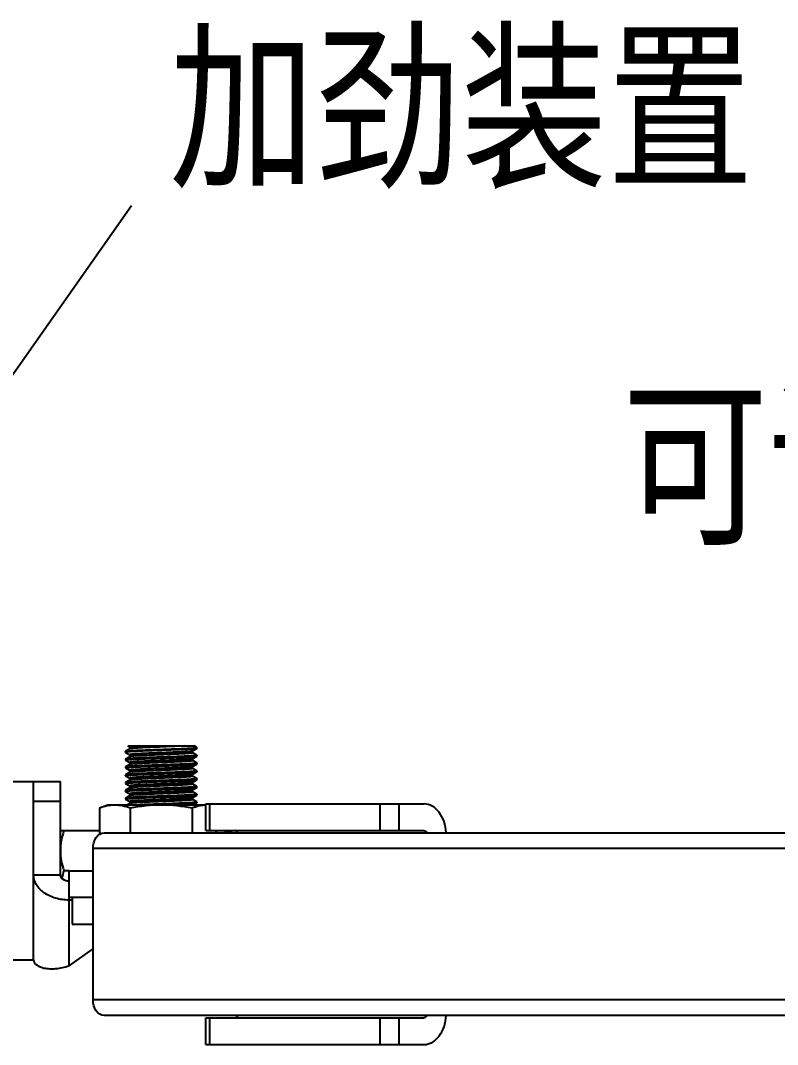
# Model space of a CAD drawing. Extents: x 1680110 to 4798266, y 269661 to 1249705.
# Drawn here: x 2406846 to 2408266, y 655965 to 657887 of the extents above; entities that cross this region are included whole.
import ezdxf

# ---------------------------------------------------------------- set-up
doc = ezdxf.new("R2010")
doc.units = 0
doc.header["$LTSCALE"] = 1000
doc.header["$MEASUREMENT"] = 0
doc.styles.get("Standard").update_dxf_attribs({"font": 'gbenor.shx', "bigfont": 'gbcbig.shx'})
doc.dimstyles.get("Standard").update_dxf_attribs({"dimscale": 100, "dimtxt": 3.5, "dimasz": 1, "dimexe": 2.5, "dimexo": 3, "dimgap": 1.5, "dimtad": 1, "dimdec": 0, "dimzin": 0, "dimdsep": 46, "dimtxsty": 'Standard', "dimblk": 'ARCHTICK', "dimcen": 0.09, "dimadec": 0, "dimazin": 0, "dimtfac": 1, "dimtdec": 0, "dimtix": 1, "dimtmove": 2, "dimatfit": 3, "dimfxl": 1, "dimtolj": 1, "dimtzin": 0, "dimarcsym": 0})

# ---------------------------------------------------------------- blocks, each defined once
blk = doc.blocks.new('gfhhrryyfd')
at = {"linetype": 'Continuous'}
for p, q in [((3695836.5, -1750929), (3695836.6, -1750928.8)), ((3695836.5, -1750929), (3695836.5, -1750930.8)), ((3695836.5, -1750929), (3695836.5, -1750930.8)), ((3695836.6, -1750931), (3695836.5, -1750930.8)), ((3695836.5, -1750930.8), (3695836.5, -1750930.8)), ((3695844.5, -1750924.3), (3695836.6, -1750928.8)), ((3695836.6, -1750931), (3695844.4, -1750935.5)), ((3695841, -1750918.9), (3695844.4, -1750920.8)), ((3695841, -1750918.9), (3695965.6, -1750918.9)), ((3695844.5, -1750920.8), (3695844.5, -1750924.3)), ((3695844.6, -1750924.3), (3695844.5, -1750924.3)), ((3695962.2, -1750928.2), (3695962.4, -1750928.2)), ((3695962.4, -1750928.2), (3695970.2, -1750923.6)), ((3695962.4, -1750931.7), (3695962.4, -1750928.2)), ((3695970.2, -1750921.5), (3695965.6, -1750918.9)), ((3695970.3, -1750921.7), (3695970.2, -1750921.5)), ((3695970.3, -1750923.5), (3695970.2, -1750923.6)), ((3695970.3, -1750921.7), (3695970.3, -1750923.5)), ((3695836.6, -1750943.5), (3695836.5, -1750943.6)), ((3695836.5, -1750943.6), (3695836.5, -1750945.5)), ((3695836.5, -1750943.6), (3695836.5, -1750945.5)), ((3695836.5, -1750945.5), (3695836.5, -1750945.4)), ((3695836.6, -1750945.6), (3695836.5, -1750945.5)), ((3695844.5, -1750939), (3695836.6, -1750943.5)), ((3695836.6, -1750945.6), (3695844.4, -1750950.1)), ((3695844.5, -1750935.4), (3695844.5, -1750939)), ((3695844.6, -1750938.9), (3695844.5, -1750939)), ((3695844.5, -1750950), (3695844.5, -1750953.6)), ((3695844.9, -1750938.8), (3695844.6, -1750938.9)), ((3695962.2, -1750942.9), (3695962.4, -1750942.8)), ((3695970.2, -1750936.2), (3695962.4, -1750931.7)), ((3695962.4, -1750942.8), (3695970.2, -1750938.3)), ((3695962.4, -1750946.4), (3695962.4, -1750942.8)), ((3695970.2, -1750950.8), (3695962.4, -1750946.3)), ((3695970.2, -1750936.2), (3695970.3, -1750936.3)), ((3695970.2, -1750938.3), (3695970.3, -1750938.1)), ((3695970.3, -1750936.3), (3695970.3, -1750938.1)), ((3695970.3, -1750936.3), (3695970.3, -1750938.1)), ((3695836.6, -1750958.1), (3695836.5, -1750958.3)), ((3695836.5, -1750958.3), (3695836.5, -1750960.1)), ((3695836.5, -1750958.3), (3695836.5, -1750960.1)), ((3695836.6, -1750960.2), (3695836.5, -1750960.1)), ((3695836.5, -1750960.1), (3695836.5, -1750960.1)), ((3695844.5, -1750953.6), (3695836.6, -1750958.1)), ((3695836.6, -1750960.2), (3695844.4, -1750964.7)), ((3695844.5, -1750968.3), (3695836.6, -1750972.8)), ((3695844.6, -1750953.5), (3695844.5, -1750953.6)), ((3695844.5, -1750964.7), (3695844.5, -1750968.3)), ((3695844.6, -1750968.2), (3695844.5, -1750968.3)), ((3695962.2, -1750957.5), (3695962.4, -1750957.4)), ((3695962.4, -1750957.4), (3695970.2, -1750952.9)), ((3695962.4, -1750961), (3695962.4, -1750957.4)), ((3695970.2, -1750965.4), (3695962.4, -1750961)), ((3695962.4, -1750972.1), (3695970.2, -1750967.5)), ((3695970.2, -1750950.8), (3695970.3, -1750950.9)), ((3695970.2, -1750952.9), (3695970.3, -1750952.8)), ((3695970.2, -1750965.4), (3695970.3, -1750965.6)), ((3695970.2, -1750967.5), (3695970.3, -1750967.4)), ((3695970.3, -1750950.9), (3695970.3, -1750952.8)), ((3695970.3, -1750950.9), (3695970.3, -1750952.8)), ((3695970.3, -1750965.6), (3695970.3, -1750967.4)), ((3695970.3, -1750965.6), (3695970.3, -1750967.4)), ((3695245.9, -1750985.8), (3695714.3, -1750985.8)), ((3695664.1, -1751320.3), (3695664.1, -1750985.8)), ((3695714.3, -1751160.8), (3695714.3, -1750985.8)), ((3695836.6, -1750972.8), (3695836.5, -1750972.9)), ((3695836.5, -1750972.9), (3695836.5, -1750974.7)), ((3695836.5, -1750972.9), (3695836.5, -1750974.7)), ((3695836.6, -1750974.9), (3695836.5, -1750974.7)), ((3695836.5, -1750974.7), (3695836.5, -1750974.7)), ((3695836.6, -1750987.4), (3695836.5, -1750987.5)), ((3695836.5, -1750987.5), (3695836.5, -1750989.4)), ((3695836.5, -1750987.5), (3695836.5, -1750989.4)), ((3695836.6, -1750974.9), (3695844.4, -1750979.4)), ((3695844.5, -1750982.9), (3695836.6, -1750987.4)), ((3695844.5, -1750979.3), (3695844.5, -1750982.9)), ((3695844.6, -1750982.8), (3695844.5, -1750982.9)), ((3695962.2, -1750972.2), (3695962.4, -1750972.1)), ((3695962.2, -1750986.8), (3695962.4, -1750986.7)), ((3695962.4, -1750975.7), (3695962.4, -1750972.1)), ((3695970.2, -1750980.1), (3695962.4, -1750975.6)), ((3695962.4, -1750986.7), (3695970.2, -1750982.2)), ((3695962.4, -1750990.3), (3695962.4, -1750986.7)), ((3695970.2, -1750980.1), (3695970.3, -1750980.2)), ((3695970.2, -1750982.2), (3695970.3, -1750982)), ((3695970.3, -1750980.2), (3695970.3, -1750982)), ((3695970.3, -1750980.2), (3695970.3, -1750982)), ((3695836.5, -1750989.4), (3695836.5, -1750989.3)), ((3695836.6, -1750989.5), (3695836.5, -1750989.4)), ((3695836.6, -1751002), (3695836.5, -1751002.2)), ((3695836.5, -1751002.2), (3695836.5, -1751004)), ((3695836.5, -1751002.2), (3695836.5, -1751004)), ((3695836.6, -1751004.1), (3695836.5, -1751004)), ((3695836.5, -1751004), (3695836.5, -1751004)), ((3695836.6, -1750989.5), (3695844.4, -1750994)), ((3695844.5, -1750997.5), (3695836.6, -1751002)), ((3695836.6, -1751004.1), (3695844.4, -1751008.6)), ((3695844.5, -1750993.9), (3695844.5, -1750997.5)), ((3695844.6, -1750997.4), (3695844.5, -1750997.5)), ((3695962.2, -1751001.4), (3695962, -1751001.5)), ((3695962.2, -1751001.4), (3695962.4, -1751001.3)), ((3695970.2, -1750994.7), (3695962.4, -1750990.2)), ((3695962.4, -1751001.3), (3695970.2, -1750996.8)), ((3695962.4, -1751004.9), (3695962.4, -1751001.3)), ((3695970.2, -1751009.3), (3695962.4, -1751004.9)), ((3695970.2, -1750994.7), (3695970.3, -1750994.9)), ((3695970.2, -1750996.8), (3695970.3, -1750996.7)), ((3695970.3, -1750994.9), (3695970.3, -1750996.7)), ((3695970.3, -1750994.9), (3695970.3, -1750996.7)), ((3695664.1, -1751022.5), (3695714.3, -1751022.5)), ((3695836.6, -1751016.7), (3695836.5, -1751016.8)), ((3695836.5, -1751016.8), (3695836.5, -1751018.6)), ((3695836.5, -1751016.8), (3695836.5, -1751018.6)), ((3695836.6, -1751018.8), (3695836.5, -1751018.6)), ((3695836.5, -1751018.6), (3695836.5, -1751018.6)), ((3695844.5, -1751012.2), (3695836.6, -1751016.7)), ((3695836.6, -1751018.8), (3695844.4, -1751023.3)), ((3695844.5, -1751026.8), (3695840.2, -1751029.3)), ((3695844.5, -1751008.6), (3695844.5, -1751012.2)), ((3695844.6, -1751012.1), (3695844.5, -1751012.2)), ((3695844.5, -1751023.2), (3695844.5, -1751026.8)), ((3695844.6, -1751026.7), (3695844.5, -1751026.8)), ((3695844.8, -1751012), (3695844.6, -1751012.1)), ((3695962.2, -1751016.1), (3695962.4, -1751016)), ((3695962.4, -1751016), (3695970.2, -1751011.5)), ((3695962.4, -1751019.6), (3695962.4, -1751016)), ((3695970.2, -1751024), (3695962.4, -1751019.5)), ((3695964.7, -1751029.3), (3695970.2, -1751026.1)), ((3695970.2, -1751009.3), (3695970.3, -1751009.5)), ((3695970.2, -1751011.5), (3695970.3, -1751011.3)), ((3695970.2, -1751024), (3695970.3, -1751024.1)), ((3695970.2, -1751026.1), (3695970.3, -1751025.9)), ((3695970.3, -1751009.5), (3695970.3, -1751011.3)), ((3695970.3, -1751009.5), (3695970.3, -1751011.3)), ((3695970.3, -1751024.1), (3695970.3, -1751025.9)), ((3695970.3, -1751024.1), (3695970.3, -1751025.9)), ((3695787.5, -1751034.9), (3695803.1, -1751029.3)), ((3695787.5, -1751034.9), (3695787.5, -1751084.7)), ((3695803.1, -1751029.3), (3695987, -1751029.3)), ((3695845.5, -1751034.9), (3695845.5, -1751081.9)), ((3695961.4, -1751034.9), (3695961.4, -1751081.9)), ((3695987, -1751077.8), (3695987, -1751027.6)), ((3695987, -1751027.6), (3696396.5, -1751027.6)), ((3695994.4, -1751077.8), (3695994.4, -1751027.6)), ((3696313.7, -1751027.6), (3696313.7, -1751077.8)), ((3696349.2, -1751027.6), (3696349.2, -1751077.8)), ((3695714.3, -1751077.8), (3695787.5, -1751077.8)), ((3695796.3, -1751081.9), (3698539.2, -1751081.9)), ((3695987, -1751077.8), (3696396.5, -1751077.8)), ((3696007.9, -1751077.8), (3696005, -1751081.9)), ((3696026.7, -1751077.8), (3696027, -1751078.2)), ((3695775.6, -1751395.6), (3695775.6, -1751111.2)), ((3698317.5, -1751111.2), (3695775.6, -1751111.2)), ((3695664.1, -1751160.8), (3695714.3, -1751160.8)), ((3695731, -1751153.1), (3695721, -1751153.1)), ((3695731, -1751331.3), (3695731, -1751153)), ((3695731, -1751153), (3695775.6, -1751153)), ((3695775.6, -1751203.2), (3695731, -1751203.2)), ((3695736.2, -1751208.1), (3695731, -1751208.1)), ((3695736.2, -1751203.2), (3695736.2, -1751253.4)), ((3695736.2, -1751253.4), (3695775.6, -1751253.4)), ((3695731, -1751331.3), (3695775.6, -1751299.8)), ((3694484.8, -1751320.3), (3695664.1, -1751320.3)), ((3698317.5, -1751395.6), (3695775.6, -1751395.6)), ((3698539.2, -1751424.8), (3695796.3, -1751424.8)), ((3695987, -1751479.2), (3695987, -1751429)), ((3695987, -1751429), (3696396.5, -1751429)), ((3695994.4, -1751479.2), (3695994.4, -1751429)), ((3696313.7, -1751429), (3696313.7, -1751479.2)), ((3696349.2, -1751429), (3696349.2, -1751479.2)), ((3695987, -1751479.2), (3696396.5, -1751479.2))]:
    blk.add_line(p, q, dxfattribs=at)
blk.add_lwpolyline([(3696036.2, -1751081.9), (3696029.6, -1751079.4), (3696026.1, -1751077.8)], dxfattribs=at)
blk.add_arc((3696029.9, -1751071.4), 17.3, 330.2296, 332.1247, dxfattribs=at)
for points, knots in [([(3695970.2, -1750923.6), (3695970, -1750923.8), (3695969.3, -1750923.9), (3695968, -1750924.1), (3695966.1, -1750924.3), (3695962.5, -1750924.7), (3695956.6, -1750925), (3695948.1, -1750925.5), (3695938, -1750925.9), (3695926.6, -1750926.3), (3695914.4, -1750926.8), (3695901.7, -1750927.2), (3695889.2, -1750927.7), (3695877.1, -1750928.1), (3695866, -1750928.5), (3695856.3, -1750929), (3695849.3, -1750929.3), (3695844.6, -1750929.7), (3695841.8, -1750929.9), (3695839.7, -1750930.1), (3695838, -1750930.3), (3695837.1, -1750930.5), (3695836.6, -1750930.7), (3695836.5, -1750930.8)], [0, 0, 0, 0, 0.005436, 0.015295, 0.02956, 0.048124, 0.097458, 0.161522, 0.237979, 0.324028, 0.416511, 0.512037, 0.607098, 0.698208, 0.782022, 0.855468, 0.915857, 0.940446, 0.960989, 0.977304, 0.989257, 0.996774, 1, 1, 1, 1]), ([(3695836.6, -1750928.8), (3695836.8, -1750928.7), (3695837.5, -1750928.6), (3695838.8, -1750928.4), (3695840.7, -1750928.1), (3695844.4, -1750927.8), (3695850.3, -1750927.4), (3695858.9, -1750927), (3695869, -1750926.6), (3695880.5, -1750926.1), (3695892.7, -1750925.7), (3695905.4, -1750925.3), (3695918, -1750924.8), (3695930.1, -1750924.4), (3695941.2, -1750923.9), (3695950.9, -1750923.5), (3695957.9, -1750923.1), (3695962.5, -1750922.8), (3695965.2, -1750922.6), (3695967.3, -1750922.4), (3695968.9, -1750922.2), (3695969.8, -1750922), (3695970.3, -1750921.8), (3695970.3, -1750921.7)], [0, 0, 0, 0, 0.005474, 0.015397, 0.029751, 0.04843, 0.098054, 0.162473, 0.239322, 0.325768, 0.418622, 0.514456, 0.609731, 0.70093, 0.784687, 0.857913, 0.91791, 0.942239, 0.962481, 0.978455, 0.990031, 0.997145, 1, 1, 1, 1]), ([(3695863, -1750918.9), (3695860.4, -1750919), (3695856.7, -1750919.2), (3695852.1, -1750919.6), (3695849.5, -1750919.8), (3695847.4, -1750920), (3695845.8, -1750920.2), (3695845, -1750920.4), (3695844.5, -1750920.6), (3695844.5, -1750920.8)], [0, 0, 0, 0, 0.42036, 0.591474, 0.734119, 0.846922, 0.928807, 0.97931, 1, 1, 1, 1]), ([(3695962.2, -1750928.2), (3695962, -1750928.4), (3695961.4, -1750928.5), (3695959.5, -1750928.9), (3695955.8, -1750929.2), (3695950, -1750929.6), (3695942.4, -1750930.1), (3695933.5, -1750930.5), (3695923.4, -1750930.9), (3695912.6, -1750931.4), (3695901.4, -1750931.8), (3695890.4, -1750932.3), (3695879.8, -1750932.7), (3695870, -1750933.1), (3695861.5, -1750933.6), (3695855.4, -1750933.9), (3695851.3, -1750934.3), (3695848.9, -1750934.5), (3695847.1, -1750934.7), (3695845.7, -1750934.9), (3695844.9, -1750935.1), (3695844.5, -1750935.3), (3695844.5, -1750935.4)], [0, 0, 0, 0, 0.005874, 0.016149, 0.049759, 0.099805, 0.164491, 0.241456, 0.327881, 0.420594, 0.516191, 0.611162, 0.702019, 0.785427, 0.858327, 0.918049, 0.942269, 0.962424, 0.97834, 0.989887, 0.997022, 1, 1, 1, 1]), ([(3695946.3, -1750918.9), (3695941.9, -1750919.1), (3695932.2, -1750919.6), (3695916.8, -1750920.2), (3695900.3, -1750920.9), (3695884.1, -1750921.5), (3695871.4, -1750922.1), (3695862.3, -1750922.6), (3695856.7, -1750922.9), (3695852.1, -1750923.2), (3695848.6, -1750923.5), (3695846.2, -1750923.9), (3695845, -1750924.1), (3695844.6, -1750924.3)], [0, 0, 0, 0, 0.131034, 0.286202, 0.452618, 0.616437, 0.764037, 0.82784, 0.883154, 0.928833, 0.963939, 0.987775, 1, 1, 1, 1]), ([(3695836.5, -1750945.4), (3695836.6, -1750945.3), (3695837.1, -1750945.1), (3695838, -1750944.9), (3695839.7, -1750944.7), (3695841.8, -1750944.5), (3695844.6, -1750944.3), (3695849.3, -1750944), (3695856.3, -1750943.6), (3695866, -1750943.2), (3695877.1, -1750942.7), (3695889.2, -1750942.3), (3695901.7, -1750941.8), (3695914.4, -1750941.4), (3695926.6, -1750941), (3695938, -1750940.5), (3695948.1, -1750940.1), (3695956.6, -1750939.7), (3695962.5, -1750939.3), (3695966.1, -1750939), (3695968, -1750938.8), (3695969.3, -1750938.5), (3695970, -1750938.4), (3695970.2, -1750938.3)], [0, 0, 0, 0, 0.003225, 0.010741, 0.022692, 0.039006, 0.059547, 0.084135, 0.144521, 0.217966, 0.301777, 0.392884, 0.487948, 0.583476, 0.67596, 0.762008, 0.838468, 0.902535, 0.95187, 0.970436, 0.984702, 0.994562, 1, 1, 1, 1]), ([(3695970.3, -1750936.3), (3695970.3, -1750936.4), (3695969.8, -1750936.6), (3695968.9, -1750936.8), (3695967.3, -1750937), (3695965.2, -1750937.2), (3695962.5, -1750937.4), (3695957.9, -1750937.8), (3695950.9, -1750938.1), (3695941.2, -1750938.6), (3695930.1, -1750939), (3695918, -1750939.5), (3695905.4, -1750939.9), (3695892.7, -1750940.3), (3695880.5, -1750940.8), (3695869, -1750941.2), (3695858.9, -1750941.7), (3695850.3, -1750942.1), (3695844.4, -1750942.5), (3695840.7, -1750942.8), (3695838.8, -1750943), (3695837.5, -1750943.2), (3695836.8, -1750943.4), (3695836.6, -1750943.5)], [0, 0, 0, 0, 0.002855, 0.009969, 0.021546, 0.03752, 0.057763, 0.082092, 0.142088, 0.215313, 0.299069, 0.390267, 0.485541, 0.581373, 0.674225, 0.760673, 0.837524, 0.901944, 0.951568, 0.970248, 0.984602, 0.994526, 1, 1, 1, 1]), ([(3695962.2, -1750942.9), (3695962, -1750943), (3695961.4, -1750943.2), (3695959.5, -1750943.5), (3695955.8, -1750943.8), (3695950, -1750944.3), (3695942.4, -1750944.7), (3695933.5, -1750945.1), (3695923.4, -1750945.6), (3695912.6, -1750946), (3695901.4, -1750946.5), (3695890.4, -1750946.9), (3695879.8, -1750947.3), (3695870, -1750947.8), (3695861.5, -1750948.2), (3695855.4, -1750948.6), (3695851.3, -1750948.9), (3695848.9, -1750949.1), (3695847.1, -1750949.3), (3695845.7, -1750949.6), (3695844.9, -1750949.7), (3695844.5, -1750949.9), (3695844.5, -1750950)], [0, 0, 0, 0, 0.005874, 0.016149, 0.049759, 0.099805, 0.164491, 0.241457, 0.327881, 0.420594, 0.516191, 0.611162, 0.702019, 0.785427, 0.858326, 0.918049, 0.942267, 0.962424, 0.978338, 0.989888, 0.99702, 1, 1, 1, 1]), ([(3695962.4, -1750946.4), (3695962.4, -1750946.5), (3695961.9, -1750946.7), (3695961.2, -1750946.9), (3695959.8, -1750947.1), (3695957.9, -1750947.3), (3695955.6, -1750947.5), (3695951.5, -1750947.8), (3695945.3, -1750948.2), (3695936.8, -1750948.6), (3695927.1, -1750949.1), (3695916.5, -1750949.5), (3695905.4, -1750950), (3695894.3, -1750950.4), (3695883.5, -1750950.8), (3695873.4, -1750951.3), (3695864.4, -1750951.7), (3695856.9, -1750952.1), (3695851, -1750952.6), (3695847.3, -1750952.9), (3695845.4, -1750953.3), (3695844.8, -1750953.4), (3695844.6, -1750953.5)], [0, 0, 0, 0, 0.002979, 0.01011, 0.021658, 0.037569, 0.057721, 0.081935, 0.141646, 0.214533, 0.297928, 0.388772, 0.483732, 0.579321, 0.672029, 0.758455, 0.835426, 0.900125, 0.95019, 0.983823, 0.994112, 1, 1, 1, 1]), ([(3695962.4, -1750931.7), (3695962.4, -1750931.9), (3695961.9, -1750932.1), (3695961.2, -1750932.2), (3695959.8, -1750932.4), (3695958.1, -1750932.6), (3695955.8, -1750932.9), (3695951.8, -1750933.2), (3695945.8, -1750933.5), (3695937.5, -1750934), (3695928, -1750934.4), (3695917.7, -1750934.8), (3695906.8, -1750935.3), (3695895.8, -1750935.7), (3695885.1, -1750936.1), (3695875, -1750936.6), (3695866, -1750937), (3695858.3, -1750937.4), (3695852.1, -1750937.8), (3695847.9, -1750938.3), (3695845.6, -1750938.5), (3695844.9, -1750938.8)], [0, 0, 0, 0, 0.002911, 0.009849, 0.021073, 0.036545, 0.056142, 0.079704, 0.137856, 0.208956, 0.290481, 0.379534, 0.472947, 0.567398, 0.659524, 0.746048, 0.823893, 0.890294, 0.942901, 0.979872, 1, 1, 1, 1]), ([(3695836.5, -1750960.1), (3695836.6, -1750959.9), (3695837.1, -1750959.8), (3695838, -1750959.6), (3695839.7, -1750959.4), (3695841.8, -1750959.1), (3695844.6, -1750958.9), (3695849.3, -1750958.6), (3695856.3, -1750958.2), (3695866, -1750957.8), (3695877.1, -1750957.4), (3695889.2, -1750956.9), (3695901.7, -1750956.5), (3695914.4, -1750956), (3695926.6, -1750955.6), (3695938, -1750955.2), (3695948.1, -1750954.7), (3695956.6, -1750954.3), (3695962.5, -1750953.9), (3695966.1, -1750953.6), (3695968, -1750953.4), (3695969.3, -1750953.2), (3695970, -1750953), (3695970.2, -1750952.9)], [0, 0, 0, 0, 0.003225, 0.010742, 0.022694, 0.039008, 0.059551, 0.084139, 0.144526, 0.217973, 0.301788, 0.392894, 0.487953, 0.583479, 0.675961, 0.762009, 0.838466, 0.902531, 0.951868, 0.970435, 0.984701, 0.994562, 1, 1, 1, 1]), ([(3695836.5, -1750974.7), (3695836.6, -1750974.6), (3695837.1, -1750974.4), (3695838, -1750974.2), (3695839.7, -1750974), (3695841.8, -1750973.8), (3695844.6, -1750973.6), (3695849.3, -1750973.2), (3695856.3, -1750972.9), (3695866, -1750972.4), (3695877.1, -1750972), (3695889.2, -1750971.6), (3695901.7, -1750971.1), (3695914.4, -1750970.7), (3695926.6, -1750970.2), (3695938, -1750969.8), (3695948.1, -1750969.4), (3695956.6, -1750968.9), (3695962.5, -1750968.6), (3695966.1, -1750968.2), (3695968, -1750968), (3695969.3, -1750967.8), (3695970, -1750967.7), (3695970.2, -1750967.5)], [0, 0, 0, 0, 0.003225, 0.010742, 0.022693, 0.039008, 0.059551, 0.084139, 0.144525, 0.217968, 0.30178, 0.392886, 0.487947, 0.583471, 0.675953, 0.762004, 0.838465, 0.902532, 0.951868, 0.970435, 0.984701, 0.994562, 1, 1, 1, 1]), ([(3695970.3, -1750950.9), (3695970.3, -1750951.1), (3695969.8, -1750951.3), (3695968.9, -1750951.4), (3695967.3, -1750951.7), (3695965.2, -1750951.9), (3695962.5, -1750952.1), (3695957.9, -1750952.4), (3695950.9, -1750952.8), (3695941.2, -1750953.2), (3695930.1, -1750953.7), (3695918, -1750954.1), (3695905.4, -1750954.5), (3695892.7, -1750955), (3695880.5, -1750955.4), (3695869, -1750955.9), (3695858.9, -1750956.3), (3695850.3, -1750956.7), (3695844.4, -1750957.1), (3695840.7, -1750957.4), (3695838.8, -1750957.6), (3695837.5, -1750957.8), (3695836.8, -1750958), (3695836.6, -1750958.1)], [0, 0, 0, 0, 0.002855, 0.009968, 0.021544, 0.037518, 0.05776, 0.082088, 0.142084, 0.21531, 0.299066, 0.390263, 0.485541, 0.581378, 0.674232, 0.760678, 0.837529, 0.901949, 0.951571, 0.970249, 0.984603, 0.994526, 1, 1, 1, 1]), ([(3695970.3, -1750965.6), (3695970.3, -1750965.7), (3695969.8, -1750965.9), (3695968.9, -1750966.1), (3695967.3, -1750966.3), (3695965.2, -1750966.5), (3695962.5, -1750966.7), (3695957.9, -1750967), (3695950.9, -1750967.4), (3695941.2, -1750967.9), (3695930.1, -1750968.3), (3695918, -1750968.7), (3695905.4, -1750969.2), (3695892.7, -1750969.6), (3695880.5, -1750970), (3695869, -1750970.5), (3695858.9, -1750970.9), (3695850.3, -1750971.4), (3695844.4, -1750971.7), (3695840.7, -1750972.1), (3695838.8, -1750972.3), (3695837.5, -1750972.5), (3695836.8, -1750972.6), (3695836.6, -1750972.8)], [0, 0, 0, 0, 0.002855, 0.009969, 0.021546, 0.03752, 0.057763, 0.082092, 0.142089, 0.215318, 0.299077, 0.390275, 0.485549, 0.581383, 0.674236, 0.760681, 0.837528, 0.901946, 0.95157, 0.970249, 0.984603, 0.994526, 1, 1, 1, 1]), ([(3695961.8, -1750957.7), (3695961, -1750957.9), (3695958.7, -1750958.2), (3695954.3, -1750958.6), (3695948, -1750959), (3695940.3, -1750959.5), (3695931.2, -1750959.9), (3695917.4, -1750960.5), (3695903.1, -1750961), (3695888.7, -1750961.6), (3695878.4, -1750962), (3695869, -1750962.5), (3695860.8, -1750962.9), (3695854.9, -1750963.3), (3695851, -1750963.6), (3695848.7, -1750963.8), (3695847, -1750964), (3695845.6, -1750964.2), (3695844.9, -1750964.4), (3695844.5, -1750964.6), (3695844.5, -1750964.7)], [0, 0, 0, 0, 0.02164, 0.059864, 0.113419, 0.180452, 0.258616, 0.345169, 0.53109, 0.623921, 0.712302, 0.793127, 0.863558, 0.921128, 0.944446, 0.963837, 0.979144, 0.990248, 0.997114, 1, 1, 1, 1]), ([(3695962.4, -1750961), (3695962.4, -1750961.1), (3695961.9, -1750961.3), (3695961.2, -1750961.5), (3695959.8, -1750961.7), (3695957.9, -1750961.9), (3695955.6, -1750962.2), (3695951.5, -1750962.5), (3695945.3, -1750962.8), (3695936.8, -1750963.3), (3695927.1, -1750963.7), (3695916.5, -1750964.2), (3695905.4, -1750964.6), (3695894.3, -1750965), (3695883.5, -1750965.5), (3695873.4, -1750965.9), (3695864.4, -1750966.3), (3695856.9, -1750966.8), (3695851, -1750967.2), (3695847.3, -1750967.6), (3695845.4, -1750967.9), (3695844.8, -1750968.1), (3695844.6, -1750968.2)], [0, 0, 0, 0, 0.002978, 0.010111, 0.021657, 0.037569, 0.05772, 0.081936, 0.141647, 0.214533, 0.297928, 0.388772, 0.483731, 0.57932, 0.672029, 0.758455, 0.835427, 0.900125, 0.95019, 0.983823, 0.99411, 1, 1, 1, 1]), ([(3695836.5, -1750989.3), (3695836.6, -1750989.2), (3695837.1, -1750989.1), (3695838, -1750988.8), (3695839.7, -1750988.6), (3695841.8, -1750988.4), (3695844.6, -1750988.2), (3695849.3, -1750987.9), (3695856.3, -1750987.5), (3695866, -1750987.1), (3695877.1, -1750986.6), (3695889.2, -1750986.2), (3695901.7, -1750985.8), (3695914.4, -1750985.3), (3695926.6, -1750984.9), (3695938, -1750984.4), (3695948.1, -1750984), (3695956.6, -1750983.6), (3695962.5, -1750983.2), (3695966.1, -1750982.9), (3695968, -1750982.7), (3695969.3, -1750982.5), (3695970, -1750982.3), (3695970.2, -1750982.2)], [0, 0, 0, 0, 0.003225, 0.010741, 0.022692, 0.039006, 0.059547, 0.084135, 0.144521, 0.217967, 0.30178, 0.392887, 0.48795, 0.583479, 0.675962, 0.76201, 0.838468, 0.902535, 0.95187, 0.970436, 0.984702, 0.994562, 1, 1, 1, 1]), ([(3695970.3, -1750980.2), (3695970.3, -1750980.3), (3695969.8, -1750980.5), (3695968.9, -1750980.7), (3695967.3, -1750980.9), (3695965.2, -1750981.1), (3695962.5, -1750981.4), (3695957.9, -1750981.7), (3695950.9, -1750982.1), (3695941.2, -1750982.5), (3695930.1, -1750982.9), (3695918, -1750983.4), (3695905.4, -1750983.8), (3695892.7, -1750984.2), (3695880.5, -1750984.7), (3695869, -1750985.1), (3695858.9, -1750985.6), (3695850.3, -1750986), (3695844.4, -1750986.4), (3695840.7, -1750986.7), (3695838.8, -1750986.9), (3695837.5, -1750987.1), (3695836.8, -1750987.3), (3695836.6, -1750987.4)], [0, 0, 0, 0, 0.002855, 0.009968, 0.021545, 0.037519, 0.057762, 0.08209, 0.142086, 0.21531, 0.299066, 0.390263, 0.485539, 0.581372, 0.674224, 0.760672, 0.837524, 0.901944, 0.951568, 0.970248, 0.984602, 0.994526, 1, 1, 1, 1]), ([(3695962.2, -1750972.2), (3695962, -1750972.3), (3695961.4, -1750972.4), (3695959.5, -1750972.8), (3695955.8, -1750973.1), (3695950, -1750973.6), (3695942.4, -1750974), (3695933.5, -1750974.4), (3695923.4, -1750974.9), (3695912.6, -1750975.3), (3695901.4, -1750975.7), (3695890.4, -1750976.2), (3695879.8, -1750976.6), (3695870, -1750977), (3695861.5, -1750977.5), (3695855.4, -1750977.9), (3695851.3, -1750978.2), (3695848.9, -1750978.4), (3695847.1, -1750978.6), (3695845.7, -1750978.8), (3695844.9, -1750979), (3695844.5, -1750979.2), (3695844.5, -1750979.3)], [0, 0, 0, 0, 0.005876, 0.016149, 0.049758, 0.099805, 0.164491, 0.241457, 0.327882, 0.420595, 0.516192, 0.611162, 0.702019, 0.785427, 0.858326, 0.918048, 0.942268, 0.962423, 0.978339, 0.989887, 0.997021, 1, 1, 1, 1]), ([(3695962.2, -1750986.8), (3695962, -1750986.9), (3695961.4, -1750987.1), (3695959.5, -1750987.4), (3695955.8, -1750987.8), (3695950, -1750988.2), (3695942.4, -1750988.6), (3695933.5, -1750989.1), (3695923.4, -1750989.5), (3695912.6, -1750989.9), (3695901.4, -1750990.4), (3695890.4, -1750990.8), (3695879.8, -1750991.2), (3695870, -1750991.7), (3695861.5, -1750992.1), (3695855.4, -1750992.5), (3695851.3, -1750992.8), (3695848.9, -1750993), (3695847.1, -1750993.2), (3695845.7, -1750993.5), (3695844.9, -1750993.6), (3695844.5, -1750993.8), (3695844.5, -1750993.9)], [0, 0, 0, 0, 0.005874, 0.016149, 0.049758, 0.099805, 0.164491, 0.241456, 0.327881, 0.420594, 0.516191, 0.611162, 0.702019, 0.785427, 0.858327, 0.918049, 0.942268, 0.962424, 0.978338, 0.989888, 0.997021, 1, 1, 1, 1]), ([(3695962.4, -1750975.7), (3695962.4, -1750975.8), (3695961.9, -1750976), (3695961.2, -1750976.1), (3695959.8, -1750976.4), (3695957.9, -1750976.6), (3695955.6, -1750976.8), (3695951.5, -1750977.1), (3695945.3, -1750977.5), (3695936.8, -1750977.9), (3695927.1, -1750978.4), (3695916.5, -1750978.8), (3695905.4, -1750979.2), (3695894.3, -1750979.7), (3695883.5, -1750980.1), (3695873.4, -1750980.5), (3695864.4, -1750981), (3695856.9, -1750981.4), (3695851, -1750981.8), (3695847.3, -1750982.2), (3695845.4, -1750982.5), (3695844.8, -1750982.7), (3695844.6, -1750982.8)], [0, 0, 0, 0, 0.002978, 0.010111, 0.021656, 0.037569, 0.05772, 0.081935, 0.141646, 0.214533, 0.297927, 0.388772, 0.483731, 0.579321, 0.67203, 0.758455, 0.835427, 0.900125, 0.95019, 0.983823, 0.994112, 1, 1, 1, 1]), ([(3695836.5, -1751004), (3695836.6, -1751003.8), (3695837.1, -1751003.7), (3695838, -1751003.5), (3695839.7, -1751003.3), (3695841.8, -1751003.1), (3695844.6, -1751002.8), (3695849.3, -1751002.5), (3695856.3, -1751002.1), (3695866, -1751001.7), (3695877.1, -1751001.3), (3695889.2, -1751000.8), (3695901.7, -1751000.4), (3695914.4, -1751000), (3695926.6, -1750999.5), (3695938, -1750999.1), (3695948.1, -1750998.6), (3695956.6, -1750998.2), (3695962.5, -1750997.8), (3695966.1, -1750997.5), (3695968, -1750997.3), (3695969.3, -1750997.1), (3695970, -1750996.9), (3695970.2, -1750996.8)], [0, 0, 0, 0, 0.003225, 0.010742, 0.022694, 0.039009, 0.059552, 0.08414, 0.144527, 0.217974, 0.301788, 0.392895, 0.487953, 0.583477, 0.675959, 0.762007, 0.838465, 0.902531, 0.951868, 0.970435, 0.984701, 0.994562, 1, 1, 1, 1]), ([(3695970.3, -1750994.9), (3695970.3, -1750995), (3695969.8, -1750995.2), (3695968.9, -1750995.3), (3695967.3, -1750995.6), (3695965.2, -1750995.8), (3695962.5, -1750996), (3695957.9, -1750996.3), (3695950.9, -1750996.7), (3695941.2, -1750997.1), (3695930.1, -1750997.6), (3695918, -1750998), (3695905.4, -1750998.4), (3695892.7, -1750998.9), (3695880.5, -1750999.3), (3695869, -1750999.8), (3695858.9, -1751000.2), (3695850.3, -1751000.6), (3695844.4, -1751001), (3695840.7, -1751001.3), (3695838.8, -1751001.5), (3695837.5, -1751001.8), (3695836.8, -1751001.9), (3695836.6, -1751002)], [0, 0, 0, 0, 0.002855, 0.009969, 0.021545, 0.037519, 0.05776, 0.082088, 0.142085, 0.215312, 0.29907, 0.390268, 0.485546, 0.581383, 0.674236, 0.760681, 0.83753, 0.901949, 0.951572, 0.970249, 0.984603, 0.994526, 1, 1, 1, 1]), ([(3695962, -1751001.5), (3695961.3, -1751001.8), (3695959, -1751002.1), (3695954.8, -1751002.5), (3695948.7, -1751002.9), (3695940.9, -1751003.3), (3695931.9, -1751003.8), (3695921.8, -1751004.2), (3695911.1, -1751004.6), (3695900.1, -1751005.1), (3695889.2, -1751005.5), (3695878.8, -1751005.9), (3695869.3, -1751006.3), (3695861.1, -1751006.8), (3695855.1, -1751007.2), (3695851.1, -1751007.5), (3695848.8, -1751007.7), (3695847, -1751007.9), (3695845.6, -1751008.1), (3695844.9, -1751008.3), (3695844.5, -1751008.5), (3695844.5, -1751008.6)], [0, 0, 0, 0, 0.019944, 0.056762, 0.109253, 0.175577, 0.253383, 0.339903, 0.432057, 0.52656, 0.620045, 0.70918, 0.79079, 0.861971, 0.920194, 0.943786, 0.963408, 0.9789, 0.990139, 0.997086, 1, 1, 1, 1]), ([(3695962.4, -1750990.3), (3695962.4, -1750990.4), (3695961.9, -1750990.6), (3695961.2, -1750990.8), (3695959.8, -1750991), (3695957.9, -1750991.2), (3695955.6, -1750991.4), (3695951.5, -1750991.7), (3695945.3, -1750992.1), (3695936.8, -1750992.6), (3695927.1, -1750993), (3695916.5, -1750993.4), (3695905.4, -1750993.9), (3695894.3, -1750994.3), (3695883.5, -1750994.7), (3695873.4, -1750995.2), (3695864.4, -1750995.6), (3695856.9, -1750996), (3695851, -1750996.5), (3695847.3, -1750996.8), (3695845.4, -1750997.2), (3695844.8, -1750997.3), (3695844.6, -1750997.4)], [0, 0, 0, 0, 0.002979, 0.01011, 0.021658, 0.037569, 0.057721, 0.081935, 0.141647, 0.214533, 0.297928, 0.388772, 0.483732, 0.57932, 0.672029, 0.758455, 0.835426, 0.900125, 0.950189, 0.983823, 0.994111, 1, 1, 1, 1]), ([(3695962.4, -1751004.9), (3695962.4, -1751005), (3695961.9, -1751005.2), (3695961.2, -1751005.4), (3695959.8, -1751005.6), (3695958, -1751005.8), (3695955.7, -1751006.1), (3695951.7, -1751006.4), (3695945.7, -1751006.7), (3695937.3, -1751007.2), (3695927.8, -1751007.6), (3695917.3, -1751008), (3695906.4, -1751008.5), (3695895.4, -1751008.9), (3695884.6, -1751009.3), (3695874.5, -1751009.8), (3695865.5, -1751010.2), (3695857.8, -1751010.6), (3695851.8, -1751011), (3695847.6, -1751011.5), (3695845.5, -1751011.7), (3695844.8, -1751012)], [0, 0, 0, 0, 0.00293, 0.009924, 0.021241, 0.036839, 0.056595, 0.080345, 0.138946, 0.21056, 0.292623, 0.382193, 0.476053, 0.570834, 0.663131, 0.749631, 0.827228, 0.893142, 0.945019, 0.981028, 1, 1, 1, 1]), ([(3695836.5, -1751018.6), (3695836.6, -1751018.5), (3695837.1, -1751018.3), (3695838, -1751018.1), (3695839.7, -1751017.9), (3695841.8, -1751017.7), (3695844.6, -1751017.5), (3695849.3, -1751017.2), (3695856.3, -1751016.8), (3695866, -1751016.3), (3695877.1, -1751015.9), (3695889.2, -1751015.5), (3695901.7, -1751015), (3695914.4, -1751014.6), (3695926.6, -1751014.2), (3695938, -1751013.7), (3695948.1, -1751013.3), (3695956.6, -1751012.8), (3695962.5, -1751012.5), (3695966.1, -1751012.2), (3695968, -1751011.9), (3695969.3, -1751011.7), (3695970, -1751011.6), (3695970.2, -1751011.5)], [0, 0, 0, 0, 0.003224, 0.010741, 0.022692, 0.039006, 0.059548, 0.084136, 0.144522, 0.217964, 0.301775, 0.392882, 0.487945, 0.583471, 0.675954, 0.762005, 0.838466, 0.902533, 0.951869, 0.970435, 0.984701, 0.994562, 1, 1, 1, 1]), ([(3695970.3, -1751009.5), (3695970.3, -1751009.6), (3695969.8, -1751009.8), (3695968.9, -1751010), (3695967.3, -1751010.2), (3695965.2, -1751010.4), (3695962.5, -1751010.6), (3695957.9, -1751010.9), (3695950.9, -1751011.3), (3695941.2, -1751011.8), (3695930.1, -1751012.2), (3695918, -1751012.6), (3695905.4, -1751013.1), (3695892.7, -1751013.5), (3695880.5, -1751014), (3695869, -1751014.4), (3695858.9, -1751014.8), (3695850.3, -1751015.3), (3695844.4, -1751015.6), (3695840.7, -1751016), (3695838.8, -1751016.2), (3695837.5, -1751016.4), (3695836.8, -1751016.5), (3695836.6, -1751016.7)], [0, 0, 0, 0, 0.002855, 0.009969, 0.021546, 0.037521, 0.057764, 0.082093, 0.14209, 0.215317, 0.299076, 0.390274, 0.485548, 0.581381, 0.674233, 0.760678, 0.837526, 0.901945, 0.951569, 0.970248, 0.984602, 0.994526, 1, 1, 1, 1]), ([(3695962.2, -1751016.1), (3695962, -1751016.2), (3695961.4, -1751016.3), (3695959.5, -1751016.7), (3695955.8, -1751017), (3695950, -1751017.5), (3695942.4, -1751017.9), (3695933.5, -1751018.3), (3695923.4, -1751018.8), (3695912.6, -1751019.2), (3695901.4, -1751019.6), (3695890.4, -1751020.1), (3695879.8, -1751020.5), (3695870, -1751021), (3695861.5, -1751021.4), (3695855.4, -1751021.8), (3695851.3, -1751022.1), (3695848.9, -1751022.3), (3695847.1, -1751022.5), (3695845.7, -1751022.7), (3695844.9, -1751022.9), (3695844.5, -1751023.1), (3695844.5, -1751023.2)], [0, 0, 0, 0, 0.005875, 0.016149, 0.049759, 0.099805, 0.164492, 0.241457, 0.327882, 0.420594, 0.516191, 0.611162, 0.702019, 0.785427, 0.858326, 0.918049, 0.942268, 0.962424, 0.978338, 0.989888, 0.99702, 1, 1, 1, 1]), ([(3695962.4, -1751019.6), (3695962.4, -1751019.7), (3695961.9, -1751019.9), (3695961.2, -1751020), (3695959.8, -1751020.3), (3695957.9, -1751020.5), (3695955.6, -1751020.7), (3695951.5, -1751021), (3695945.3, -1751021.4), (3695936.8, -1751021.8), (3695927.1, -1751022.3), (3695916.5, -1751022.7), (3695905.4, -1751023.1), (3695894.3, -1751023.6), (3695883.5, -1751024), (3695873.4, -1751024.5), (3695864.4, -1751024.9), (3695856.9, -1751025.3), (3695851, -1751025.8), (3695847.3, -1751026.1), (3695845.4, -1751026.4), (3695844.8, -1751026.6), (3695844.6, -1751026.7)], [0, 0, 0, 0, 0.002978, 0.01011, 0.021657, 0.037569, 0.057721, 0.081935, 0.141646, 0.214533, 0.297927, 0.388772, 0.483732, 0.579321, 0.67203, 0.758455, 0.835427, 0.900125, 0.95019, 0.983823, 0.994112, 1, 1, 1, 1]), ([(3695970.3, -1751024.1), (3695970.3, -1751024.2), (3695970.1, -1751024.4), (3695969.6, -1751024.5), (3695968.8, -1751024.6), (3695967.1, -1751024.9), (3695964.3, -1751025.1), (3695960, -1751025.4), (3695954.7, -1751025.8), (3695948.4, -1751026.1), (3695941.2, -1751026.4), (3695930.4, -1751026.8), (3695915.8, -1751027.4), (3695897.9, -1751028), (3695880.4, -1751028.6), (3695869, -1751029), (3695863.7, -1751029.3)], [0, 0, 0, 0, 0.002115, 0.006819, 0.014376, 0.024804, 0.054125, 0.094291, 0.144561, 0.203991, 0.271458, 0.345683, 0.50868, 0.68068, 0.848679, 1, 1, 1, 1]), ([(3695913.2, -1751029.3), (3695920.4, -1751029), (3695930.8, -1751028.6), (3695944, -1751028.1), (3695952.3, -1751027.7), (3695959.2, -1751027.3), (3695964.4, -1751026.9), (3695967.7, -1751026.6), (3695969.5, -1751026.3), (3695970, -1751026.2), (3695970.2, -1751026.1)], [0, 0, 0, 0, 0.377797, 0.545491, 0.692435, 0.814388, 0.907853, 0.970196, 0.989179, 1, 1, 1, 1]), ([(3695787.5, -1751034.9), (3695792.2, -1751033.2), (3695801.7, -1751030.4), (3695811.6, -1751029.3), (3695816.5, -1751029.3)], [0, 0, 0, 0, 0.506411, 1, 1, 1, 1]), ([(3695816.5, -1751029.3), (3695821.4, -1751029.3), (3695831.3, -1751030.4), (3695840.8, -1751033.2), (3695845.5, -1751034.9)], [0, 0, 0, 0, 0.493589, 1, 1, 1, 1]), ([(3695961.4, -1751034.9), (3695963.5, -1751034.2), (3695971.8, -1751031.4), (3695980.5, -1751029.7), (3695987, -1751029.3)], [0, 0, 0, 0, 0.255201, 1, 1, 1, 1]), ([(3696437.8, -1751081.9), (3696437.4, -1751074.8), (3696435, -1751061), (3696426.1, -1751043.3), (3696412.9, -1751030.8), (3696401.8, -1751027.6), (3696396.5, -1751027.6)], [0, 0, 0, 0, 0.28827, 0.554385, 0.789199, 1, 1, 1, 1]), ([(3695721, -1751077.8), (3695718.9, -1751083.9), (3695715.6, -1751096.3), (3695714.3, -1751109.1), (3695714.3, -1751115.4)], [0, 0, 0, 0, 0.501873, 1, 1, 1, 1]), ([(3695775.6, -1751111.2), (3695775.6, -1751104), (3695778.3, -1751090.7), (3695790.6, -1751081.9), (3695796.3, -1751081.9)], [0, 0, 0, 0, 0.559767, 1, 1, 1, 1]), ([(3696021.8, -1751077.7), (3696022.3, -1751078), (3696024.6, -1751079.5), (3696026.8, -1751080.9), (3696028.6, -1751081.9)], [0, 0, 0, 0, 0.2275, 1, 1, 1, 1]), ([(3696396.5, -1751077.8), (3696397, -1751077.8), (3696399.3, -1751078.2), (3696401, -1751080.3), (3696401.6, -1751081.9)], [0, 0, 0, 0, 0.22722, 1, 1, 1, 1]), ([(3695714.3, -1751115.4), (3695714.3, -1751121.8), (3695715.6, -1751134.6), (3695718.9, -1751147), (3695721, -1751153.1)], [0, 0, 0, 0, 0.498127, 1, 1, 1, 1]), ([(3695731, -1751208.1), (3695722.4, -1751208.1), (3695705.6, -1751205.9), (3695683.7, -1751196), (3695668.1, -1751180.6), (3695664.1, -1751167.1), (3695664.1, -1751160.8)], [0, 0, 0, 0, 0.287969, 0.555344, 0.790533, 1, 1, 1, 1]), ([(3695731, -1751172.6), (3695726.9, -1751172.6), (3695719.2, -1751171.1), (3695714.3, -1751164), (3695714.3, -1751160.8)], [0, 0, 0, 0, 0.55976, 1, 1, 1, 1]), ([(3695664.1, -1751320.3), (3695664.1, -1751328.6), (3695679.4, -1751335.6), (3695694.1, -1751337.2), (3695710.4, -1751337), (3695722.7, -1751334.2), (3695731, -1751331.3)], [0, 0, 0, 0, 0.34128, 0.481725, 0.640517, 1, 1, 1, 1]), ([(3695796.3, -1751424.8), (3695790.6, -1751424.8), (3695778.3, -1751416.1), (3695775.6, -1751402.8), (3695775.6, -1751395.6)], [0, 0, 0, 0, 0.440233, 1, 1, 1, 1]), ([(3696396.5, -1751479.2), (3696401.8, -1751479.2), (3696412.9, -1751476), (3696426.1, -1751463.5), (3696435, -1751445.7), (3696437.4, -1751432), (3696437.8, -1751424.9)], [0, 0, 0, 0, 0.210801, 0.445615, 0.71173, 1, 1, 1, 1]), ([(3696401.6, -1751424.9), (3696401.4, -1751425.5), (3696400.4, -1751427.5), (3696398.1, -1751429), (3696396.5, -1751429)], [0, 0, 0, 0, 0.2888, 1, 1, 1, 1])]:
    blk.add_open_spline(points, degree=3, knots=knots, dxfattribs=at)
for points in [[(3695962.2, -1750957.5), (3695962.1, -1750957.6), (3695962, -1750957.6), (3695961.8, -1750957.7)], [(3695845.5, -1751034.9), (3695864.6, -1751031.4), (3695884, -1751029.3), (3695903.4, -1751029.3)], [(3695903.4, -1751029.3), (3695922.8, -1751029.3), (3695942.3, -1751031.4), (3695961.4, -1751034.9)], [(3696045.2, -1751079.4), (3696044.3, -1751078.5), (3696043, -1751077.8), (3696041.7, -1751077.8)], [(3696045, -1751080), (3696044.6, -1751080.7), (3696044.1, -1751081.4), (3696043.6, -1751082)], [(3696046.8, -1751081.9), (3696046.4, -1751081), (3696045.9, -1751080.1), (3696045.2, -1751079.4)], [(3695721, -1751153.1), (3695719.4, -1751157.7), (3695718.1, -1751162.4), (3695717, -1751167.2)], [(3696041.7, -1751429), (3696042.9, -1751429), (3696044.1, -1751428.4), (3696045, -1751427.6)], [(3696046.6, -1751424.9), (3696046.3, -1751425.9), (3696045.8, -1751426.9), (3696045, -1751427.6)]]:
    blk.add_open_spline(points, degree=3, dxfattribs=at)
at = {"char_height": 250.906, "attachment_point": 1}
for s, insert in [('{\\fSimHei|b0|i0|c134|p2;\\W0.8;\\C7;加劲装置}', (3695918.6, -1749594.1)), ('{\\fSimSun|b0|i0|c134|p2;\\W0.8;可调式铰链A}', (3696768.1, -1750264.2))]:
    blk.add_mtext(s, dxfattribs=dict(at, insert=insert))
blk.add_leader([(3695116.3, -1750944), (3695847.9, -1749904.8)], dimstyle='Standard', override={"dimgap": 20, "dimtad": 0})

msp = doc.modelspace()

# ---------------------------------------------------------------- block references
at = {"lineweight": -3, "xscale": 0.9999959468841553, "yscale": 0.9999959506094456, "zscale": 0.9999959495959999}
msp.add_blockref('gfhhrryyfd', (-1288778.8, 2407437.3), dxfattribs=at)

doc.saveas('drawing.dxf')
